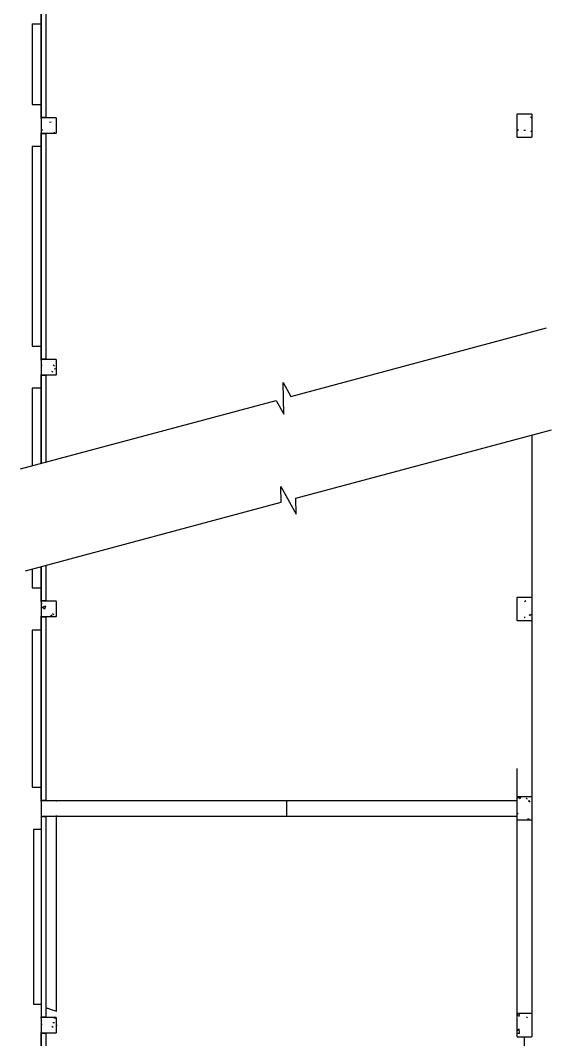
# Model space of a CAD drawing. Extents: x -2225 to 2382, y 4758 to 10467.
# Drawn here: x -2108 to -1277, y 7606 to 9200 of the extents above; entities that cross this region are included whole.
import ezdxf

# ---------------------------------------------------------------- set-up
doc = ezdxf.new("R2010")
doc.units = 0
doc.header["$LTSCALE"] = 48
doc.header["$MEASUREMENT"] = 0
doc.layers.add('COL', color=14, linetype='CONTINUOUS')
doc.layers.add('EXWALL', color=8, linetype='CONTINUOUS')

msp = doc.modelspace()

# ---------------------------------------------------------------- linework, layer by layer
at = {"layer": 'COL', "ltscale": 0.01}
for p, q in [((-2074.9, 9047.6), (-2075.6, 9046.8)), ((-2075.6, 9046.8), (-2075.6, 9024.3)), ((-2052.4, 9047.6), (-2074.9, 9047.6)), ((-2062.7, 9041.1), (-2060.2, 9041.4)), ((-2051.6, 9046.8), (-2052.4, 9047.6)), ((-2051.6, 9024.3), (-2051.6, 9046.8)), ((-1330.9, 9053.6), (-1331.6, 9052.8)), ((-1331.6, 9052.8), (-1331.6, 9018.3)), ((-1308.4, 9053.6), (-1330.9, 9053.6)), ((-1330.2, 9053.2), (-1329.7, 9053.6)), ((-1310.2, 9049), (-1308.3, 9047.3)), ((-1307.6, 9052.8), (-1308.4, 9053.6)), ((-1307.6, 9018.3), (-1307.6, 9052.8)), ((-2075.6, 9024.3), (-2074.9, 9023.6)), ((-2075.5, 9028), (-2073.5, 9029.5)), ((-2074.9, 9023.6), (-2052.4, 9023.6)), ((-2055.9, 9023.6), (-2054.6, 9024.9)), ((-2054.5, 9023.6), (-2054.6, 9025)), ((-2052.4, 9023.6), (-2051.6, 9024.3)), ((-1331.1, 9027.6), (-1329.1, 9029.2)), ((-1320.5, 9028.3), (-1318, 9028.6)), ((-1309.8, 9027.3), (-1307.6, 9025.9)), ((-1331.6, 9018.3), (-1330.9, 9017.6)), ((-1330.9, 9017.6), (-1308.4, 9017.6)), ((-1308.4, 9017.6), (-1307.6, 9018.3)), ((-2074.9, 8669.6), (-2075.6, 8668.8)), ((-2075.6, 8668.8), (-2075.6, 8646.3)), ((-2075.6, 8661.7), (-2073.8, 8660.5)), ((-2052.4, 8669.6), (-2074.9, 8669.6)), ((-2056.8, 8661.2), (-2055, 8659.4)), ((-2051.6, 8668.8), (-2052.4, 8669.6)), ((-2051.6, 8646.3), (-2051.6, 8668.8)), ((-2075.6, 8646.3), (-2074.9, 8645.6)), ((-2074.9, 8645.6), (-2052.4, 8645.6)), ((-2059.7, 8651.5), (-2057.6, 8650.2)), ((-2055.1, 8655.2), (-2052.6, 8655.6)), ((-2052.4, 8645.6), (-2051.6, 8646.3)), ((-2074.9, 8291.6), (-2075.6, 8290.8)), ((-2075.6, 8290.8), (-2075.6, 8268.3)), ((-2052.4, 8291.6), (-2074.9, 8291.6)), ((-2051.6, 8290.8), (-2052.4, 8291.6)), ((-2051.6, 8268.3), (-2051.6, 8290.8)), ((-1330.9, 8297.6), (-1331.6, 8296.8)), ((-1331.6, 8296.8), (-1331.6, 8262.3)), ((-1308.4, 8297.6), (-1330.9, 8297.6)), ((-1319.4, 8291.1), (-1317.4, 8292.7)), ((-1307.6, 8296.8), (-1308.4, 8297.6)), ((-1307.6, 8262.3), (-1307.6, 8296.8)), ((-2075.6, 8288.5), (-2074.3, 8287.3)), ((-2073.9, 8282.3), (-2068.5, 8284.4)), ((-2073.9, 8282.3), (-2070.1, 8279.7)), ((-2070.1, 8279.7), (-2068.5, 8284.3)), ((-1331.6, 8280.7), (-1331.1, 8280.8)), ((-2075.6, 8268.3), (-2074.9, 8267.6)), ((-2074.9, 8267.6), (-2052.4, 8267.6)), ((-2062.6, 8267.6), (-2062.1, 8268)), ((-2061.3, 8267.6), (-2059, 8270.3)), ((-2058.5, 8267.6), (-2059, 8270.3)), ((-2057.7, 8272.2), (-2055.9, 8270.4)), ((-2052.4, 8267.6), (-2051.6, 8268.3)), ((-1331.6, 8262.3), (-1330.9, 8261.6)), ((-1330.9, 8261.6), (-1308.4, 8261.6)), ((-1320.3, 8265.6), (-1318.3, 8267.1)), ((-1312, 8271), (-1310.1, 8269.3)), ((-1310.2, 8271.6), (-1308, 8270.2)), ((-1308.4, 8261.6), (-1307.6, 8262.3)), ((-2074.9, 7979.6), (-2075.6, 7978.8)), ((-2075.6, 7978.8), (-2075.6, 7956.3)), ((-2052.4, 7979.6), (-2074.9, 7979.6)), ((-2051.6, 7978.8), (-2052.4, 7979.6)), ((-2051.6, 7979.6), (-2051.6, 7978.8)), ((-1330.9, 7985.6), (-1331.6, 7984.8)), ((-1331.6, 7984.8), (-1331.6, 7950.3)), ((-1308.4, 7985.6), (-1330.9, 7985.6)), ((-1330.6, 7984.3), (-1329, 7985.6)), ((-1330.2, 7985.5), (-1326.4, 7982.9)), ((-1326.4, 7982.9), (-1325.5, 7985.6)), ((-1317.6, 7983.7), (-1315.5, 7982.4)), ((-1313.7, 7979.2), (-1311.2, 7979.5)), ((-1312.7, 7979.3), (-1310.8, 7977.6)), ((-1307.6, 7984.8), (-1308.4, 7985.6)), ((-1307.6, 7950.3), (-1307.6, 7984.8)), ((-2075.6, 7956.3), (-2074.9, 7955.6)), ((-2075.6, 7956.3), (-2075.6, 7954.6)), ((-2074.9, 7955.6), (-2052.4, 7955.6)), ((-2052.4, 7955.6), (-2051.6, 7956.3)), ((-2051.6, 7956.3), (-2051.6, 7955.6)), ((-1331.5, 7958.8), (-1329.5, 7960.3)), ((-1331.6, 7950.3), (-1330.9, 7949.6)), ((-1330.9, 7949.6), (-1308.4, 7949.6)), ((-1314.7, 7951.4), (-1312.2, 7951.7)), ((-1308.4, 7949.6), (-1307.6, 7950.3)), ((-1308.1, 7953.3), (-1307.6, 7952.9)), ((-2074.9, 7640.6), (-2075.6, 7639.8)), ((-2075.6, 7639.8), (-2075.6, 7617.3)), ((-2052.4, 7640.6), (-2074.9, 7640.6)), ((-2055.7, 7640.1), (-2055.3, 7640.6)), ((-2055.7, 7640.1), (-2051.6, 7639.7)), ((-2051.6, 7639.8), (-2052.4, 7640.6)), ((-2051.6, 7617.3), (-2051.6, 7639.8)), ((-1331.6, 7645.4), (-1328.6, 7646.6)), ((-1330.9, 7646.6), (-1331.6, 7645.8)), ((-1331.6, 7645.8), (-1331.6, 7611.3)), ((-1331.6, 7645), (-1328.1, 7642.6)), ((-1308.4, 7646.6), (-1330.9, 7646.6)), ((-1328.1, 7642.6), (-1326.8, 7646.6)), ((-1316.5, 7641.7), (-1314.7, 7640)), ((-1307.6, 7645.8), (-1308.4, 7646.6)), ((-1307.6, 7611.3), (-1307.6, 7645.8)), ((-2075.6, 7630.2), (-2074, 7630.4)), ((-2059, 7626.9), (-2056.9, 7625.5)), ((-2057.2, 7632.6), (-2054.7, 7632.9)), ((-1331.6, 7619.4), (-1328.1, 7623.1)), ((-1327.3, 7615.8), (-1328.1, 7623.1)), ((-2075.6, 7617.3), (-2074.9, 7616.6)), ((-2074.9, 7616.6), (-2052.4, 7616.6)), ((-2052.4, 7616.6), (-2051.6, 7617.3)), ((-1331.6, 7616.5), (-1327.3, 7615.8)), ((-1331.6, 7611.3), (-1330.9, 7610.6)), ((-1330.9, 7610.6), (-1308.4, 7610.6)), ((-1308.4, 7610.6), (-1307.6, 7611.3))]:
    msp.add_line(p, q, dxfattribs=at)
msp.add_open_spline([(-2067.6, 7655.8), (-2066.7, 7655.5), (-2061.4, 7653.8), (-2056.1, 7652), (-2051.6, 7650.6)], degree=3, knots=[0, 0, 0, 0, 0.166667, 1, 1, 1, 1], dxfattribs=at)
at = {"layer": 'EXWALL'}
for p, q in [((-2075.6, 9046.8), (-2075.6, 9213.3)), ((-2075.4, 9211.6), (-2075.4, 9048.6)), ((-2067.8, 9048.6), (-2067.8, 9211.6)), ((-2089.6, 9194.6), (-2075.6, 9194.6)), ((-2089.6, 9194.6), (-2089.6, 9068.6)), ((-2089.6, 9068.6), (-2075.6, 9068.6)), ((-2075.4, 9048.6), (-2067.8, 9048.6)), ((-2075.6, 8668.8), (-2075.6, 9024.3)), ((-2075.4, 9022.6), (-2075.4, 8670.6)), ((-2067.8, 9022.6), (-2075.4, 9022.6)), ((-2067.8, 8670.6), (-2067.8, 9022.6)), ((-2075.6, 9002.6), (-2089.6, 9002.6)), ((-2089.6, 9002.6), (-2089.6, 8690.6)), ((-2089.6, 8690.6), (-2075.6, 8690.6)), ((-2075.4, 8670.6), (-2067.8, 8670.6)), ((-2075.6, 8507.3), (-2075.6, 8646.3)), ((-2075.4, 8644.6), (-2075.4, 8507.3)), ((-2067.8, 8644.6), (-2075.4, 8644.6)), ((-2067.8, 8509.4), (-2067.8, 8644.6)), ((-2075.6, 8624.6), (-2089.6, 8624.6)), ((-2089.6, 8624.6), (-2089.6, 8503.5)), ((-2089.6, 8342.2), (-2089.6, 8312.6)), ((-2075.6, 8290.8), (-2075.6, 8346)), ((-2075.4, 8346), (-2075.4, 8292.6)), ((-2067.8, 8292.6), (-2067.8, 8348.1)), ((-2089.6, 8312.6), (-2075.6, 8312.6)), ((-2075.4, 8292.6), (-2067.8, 8292.6)), ((-2075.6, 7978.8), (-2075.6, 8268.3)), ((-2075.4, 8266.6), (-2075.4, 7980.6)), ((-2067.8, 8266.6), (-2075.4, 8266.6)), ((-2067.8, 7980.6), (-2067.8, 8266.6)), ((-2075.6, 8246.6), (-2089.6, 8246.6)), ((-2089.6, 8246.6), (-2089.6, 8000.6)), ((-2089.6, 8000.6), (-2075.6, 8000.6)), ((-2075.6, 7979.6), (-2074.9, 7979.6)), ((-2075.4, 7980.6), (-2067.8, 7980.6)), ((-2052.4, 7979.6), (-2051.6, 7979.6)), ((-2067.6, 7954.6), (-2075.6, 7954.6)), ((-2075.6, 7934.6), (-2087.6, 7934.6)), ((-2087.6, 7661.6), (-2075.6, 7661.6)), ((-2075.6, 7641.6), (-2067.6, 7641.6)), ((-2075.6, 7639.8), (-2075.6, 7641.6)), ((-2051.6, 7628.6), (-2050.8, 7628.6)), ((-2075.6, 7450.8), (-2075.6, 7617.3)), ((-2075.4, 7615.6), (-2075.4, 7452.6)), ((-2067.8, 7615.6), (-2075.4, 7615.6)), ((-2067.8, 7452.6), (-2067.8, 7615.6))]:
    msp.add_line(p, q, dxfattribs=at)
at = {"layer": 'EXWALL', "ltscale": 0.01}
for p, q in [((-1331.6, 9053.6), (-1331.6, 9052.8)), ((-1307.6, 9052.8), (-1307.6, 9053.6)), ((-1331.6, 9018.3), (-1331.6, 9017.6)), ((-1307.6, 9017.6), (-1307.6, 9018.3)), ((-1685.1, 8611.9), (-1285.2, 8719.1)), ((-1696.2, 8584.1), (-1697.1, 8633.6)), ((-1697.1, 8633.6), (-1685.1, 8611.9)), ((-2108.1, 8498.6), (-1708.2, 8605.7)), ((-1708.2, 8605.7), (-1696.2, 8584.1)), ((-1677, 8452.8), (-1277.1, 8559.9)), ((-1307.6, 8296.8), (-1307.6, 8551.8)), ((-1700.2, 8446.6), (-1700.6, 8471.3)), ((-1700.6, 8471.3), (-1676.6, 8428)), ((-1676.6, 8428), (-1677, 8452.8)), ((-2100.1, 8339.4), (-1700.2, 8446.6)), ((-1331.6, 8297.6), (-1331.6, 8296.8)), ((-1331.6, 8262.3), (-1331.6, 8261.6)), ((-1307.6, 7984.8), (-1307.6, 8262.3)), ((-1331.6, 8029.9), (-1331.6, 7984.8)), ((-1331.6, 7979.6), (-2051.6, 7979.6)), ((-1691.1, 7955.6), (-1691.1, 7979.6)), ((-1331.6, 7985.6), (-1330.9, 7985.6)), ((-1308.4, 7985.6), (-1307.6, 7985.6)), ((-2075.6, 7954.6), (-2075.6, 7641.6)), ((-2067.6, 7641.6), (-2067.6, 7954.6)), ((-2051.6, 7650.6), (-2051.6, 7955.6)), ((-2051.6, 7955.6), (-1331.6, 7955.6)), ((-1331.6, 7950.3), (-1331.6, 7645.8)), ((-1330.9, 7949.6), (-1331.6, 7949.6)), ((-1307.6, 7949.6), (-1308.4, 7949.6)), ((-1307.6, 7645.8), (-1307.6, 7950.3)), ((-2087.6, 7934.6), (-2087.6, 7661.6)), ((-1331.6, 7646.6), (-1330.9, 7646.6)), ((-1308.4, 7646.6), (-1307.6, 7646.6)), ((-1332, 7628.6), (-1331.6, 7628.6)), ((-1319.6, 7268.6), (-1319.6, 7610.6))]:
    msp.add_line(p, q, dxfattribs=at)

doc.saveas('drawing.dxf')
